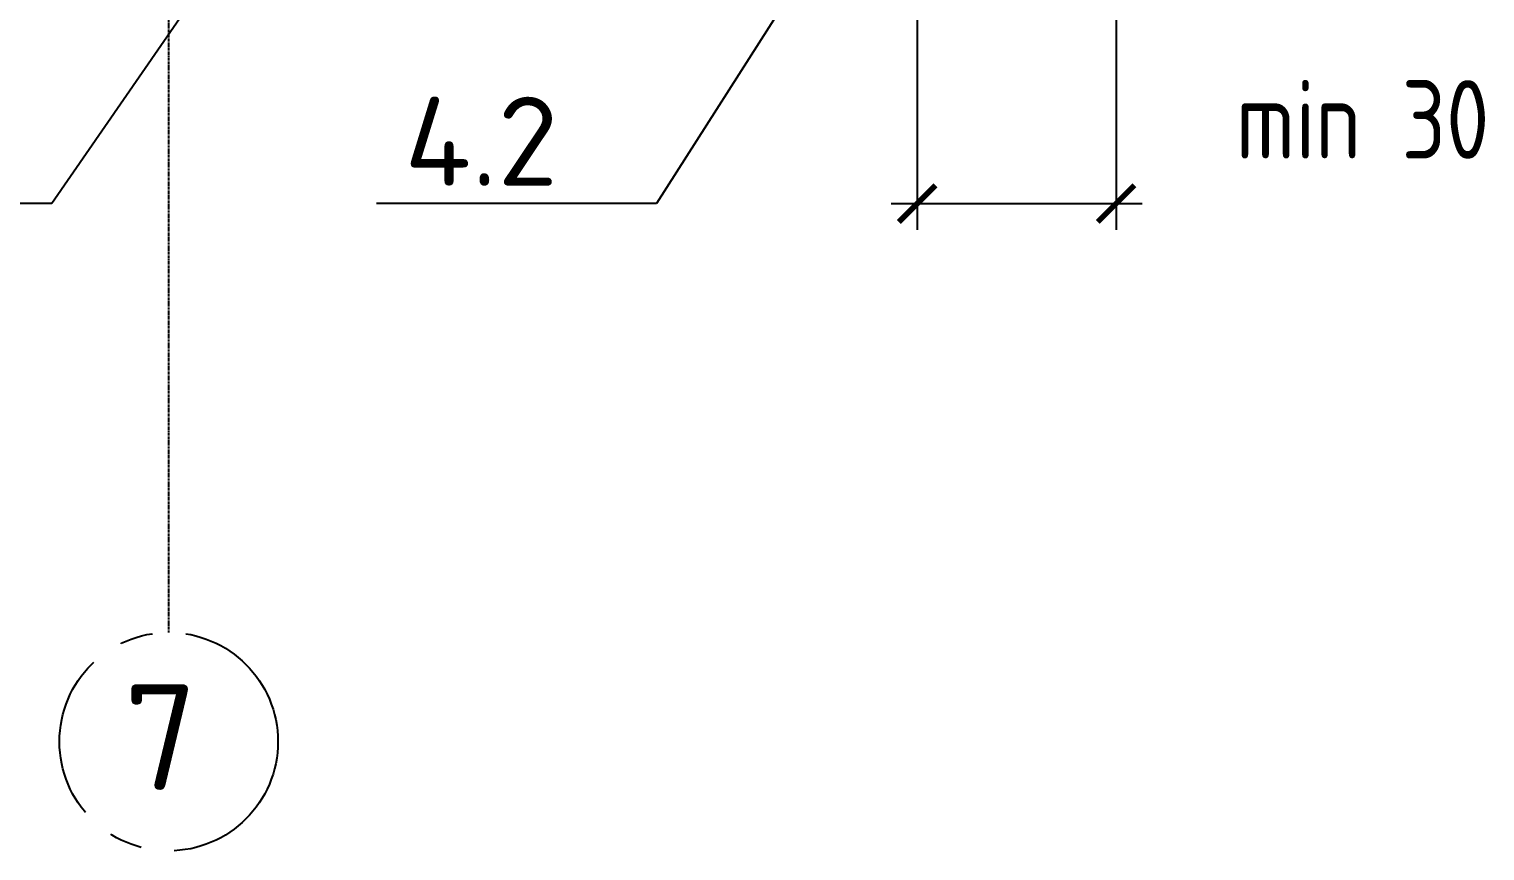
# Model space of a CAD drawing. Header units: millimetres. Extents: x -3689 to 2883575, y -702957 to -604547.
# Drawn here: x 2872378.5 to 2872656.6, y -662664.1 to -662507.1 of the extents above; entities that cross this region are included whole.
import ezdxf
from ezdxf import colors
from ezdxf.entities.mleader import LeaderData, LeaderLine
from ezdxf.math import Vec2, Vec3

# ---------------------------------------------------------------- set-up
doc = ezdxf.new("R2010")
doc.units = ezdxf.units.MM
doc.header["$PDMODE"] = 35
doc.linetypes.add('CENTER', pattern=[50.800000000000004, 31.75, -6.35, 6.35, -6.35])
doc.layers.add('A-FLOR-DIMS', color=133, linetype='Continuous', lineweight=0)
doc.layers.add('A-FLOR-IDEN', color=14, linetype='Continuous')
doc.layers.add('S-GRID', color=133, linetype='CENTER')
doc.styles.add('GOST 2.304', font='CS_Gost2304.shx')
doc.styles.add('ЕСКД', font='isocpeur.ttf')
doc.dimstyles.new('001.5', dxfattribs={"dimscale": 10, "dimtxt": 1.5, "dimasz": 0.7, "dimexe": 0.5, "dimexo": 0, "dimgap": 0.3, "dimtad": 1, "dimdec": 0, "dimrnd": 0.001, "dimtxsty": 'GOST 2.304', "dimblk": 'ARCHTICK', "dimcen": 0, "dimdle": 0.5, "dimclrd": 256, "dimclre": 256, "dimclrt": 256, "dimadec": 0, "dimazin": 2, "dimtfac": 0.75, "dimtdec": 0, "dimtmove": 1, "dimatfit": 3, "dimfxl": 1, "dimtolj": 1, "dimarcsym": 0})

# ---------------------------------------------------------------- blocks, each defined once
blk = doc.blocks.new('_ARCHTICK')
at = {"color": 0, "linetype": 'ByBlock', "const_width": 0.15}
blk.add_lwpolyline([(-0.5, -0.5), (0.5, 0.5)], dxfattribs=at)
blk = doc.blocks.new('*D772')
at = {"layer": 'A-FLOR-DIMS', "lineweight": -2, "ltscale": 10, "transparency": 16777216}
for p, q in [((2872548.173629479, -662466.7907448672), (2872548.173629479, -662545.4651525088)), ((2872586.165881683, -662466.7907448672), (2872586.165881683, -662545.4651525088)), ((2872543.173629479, -662540.4651525088), (2872591.165881683, -662540.4651525088))]:
    blk.add_line(p, q, dxfattribs=at)
at = {"layer": 'Defpoints', "color": 0, "lineweight": 50, "ltscale": 10, "transparency": 16777216}
for p in [(2872548.173629479, -662466.7907448672), (2872586.165881683, -662466.7907448672), (2872586.165881683, -662540.4651525088)]:
    blk.add_point(p, dxfattribs=at)
at = {"layer": 'A-FLOR-DIMS', "lineweight": -2, "ltscale": 10, "transparency": 16777216, "xscale": 7, "yscale": 7, "zscale": 7, "rotation": 180}
blk.add_blockref('_ARCHTICK', (2872548.173629479, -662540.4651525088), dxfattribs=at)
at = {"layer": 'A-FLOR-DIMS', "lineweight": -2, "ltscale": 10, "transparency": 16777216, "xscale": 7, "yscale": 7, "zscale": 7}
blk.add_blockref('_ARCHTICK', (2872586.165881683, -662540.4651525088), dxfattribs=at)
at = {"layer": 'A-FLOR-DIMS', "ltscale": 10, "transparency": 16777216, "insert": (2872633.239774027, -662524.395453047), "char_height": 15, "attachment_point": 5, "style": 'GOST 2.304'}
blk.add_mtext('\\A1;min 30', dxfattribs=at)

msp = doc.modelspace()

# ---------------------------------------------------------------- linework, layer by layer
at = {"layer": 'S-GRID', "ltscale": 0.01}
msp.add_line((2872405.207476795, -662622.3816509132), (2872405.207476795, -661960.6873651509), dxfattribs=at)
at = {"layer": 'S-GRID'}
msp.add_circle((2872405.207476795, -662643.2455207215), 20.86386980832669, dxfattribs=at)

# ---------------------------------------------------------------- texts
at = {"layer": 'S-GRID', "style": 'ЕСКД'}
msp.add_text('7', height=20.18932363636363, dxfattribs=at).set_placement((2872396.626377478, -662652.4574553225))

# ---------------------------------------------------------------- dimensions: what is measured, and where the dimension line sits
at = {"layer": 'A-FLOR-DIMS', "ltscale": 10}
dim = msp.add_linear_dim(base=(2872586.165881683, -662540.4651525088), p1=(2872548.173629479, -662466.7907448672), p2=(2872586.165881683, -662466.7907448672), text='min 30', dimstyle='001.5', dxfattribs=at)
dim.commit()
dim.dimension.update_dxf_attribs({"geometry": '*D772', "text_midpoint": (2872633.239774027, -662534.895453047), "dimtype": 160})

# ---------------------------------------------------------------- leaders
at = {"layer": 'A-FLOR-IDEN'}
ml = msp.add_multileader_mtext('Standard', dxfattribs=at)
ml.set_content('4.1', color=256, style='ЕСКД')
ml.set_leader_properties()
ml.build(insert=Vec2(0, 0))
ml.multileader.update_dxf_attribs({"text_left_attachment_type": 6, "text_right_attachment_type": 6, "dogleg_length": 20.96987534605703, "arrow_head_size": 9.600000000000001})
ctx = ml.context
ctx.base_point, ctx.char_height, ctx.arrow_head_size, ctx.landing_gap_size, ctx.plane_origin = Vec3(2872338.106090405, -662540.4651525088), 17, 9.600000000000001, 0, Vec3(2872421.514953456, -662431.4307481829)
ctx.left_attachment, ctx.right_attachment, ctx.text_align_type = 6, 6, 2
notes = []
notes.append((ctx, [(0, (1, 1, 0), (2872382.875965751, -662540.4651525088), (-1, 0), 20.96987534605703, [(0, [(2872437.656482019, -662461.2211110417)], 0, [])])]))
ctx.mtext.insert, ctx.mtext.width, ctx.mtext.alignment, ctx.mtext.flow_direction = Vec3(2872361.906090405, -662520.0651525088), 77.51149692218215, 3, 5
ml = msp.add_multileader_mtext('Standard', dxfattribs=at)
ml.set_content('4.2', color=256, style='ЕСКД')
ml.set_leader_properties()
ml.build(insert=Vec2(0, 0))
ml.multileader.update_dxf_attribs({"text_left_attachment_type": 6, "text_right_attachment_type": 6, "dogleg_length": 20.96987534605703, "arrow_head_size": 9.600000000000001})
ctx = ml.context
ctx.base_point, ctx.char_height, ctx.arrow_head_size, ctx.landing_gap_size, ctx.plane_origin = Vec3(2872450.216543923, -662540.4651525088), 17, 9.600000000000001, 0, Vec3(2872554.795967626, -662677.0731112885)
ctx.left_attachment, ctx.right_attachment = 6, 6
notes.append((ctx, [(1, (1, 1, 0), (2872498.386419269, -662540.4651525088), (-1, 0), 20.96987534605703, [(0, [(2872548.919010587, -662461.1266603302)], 0, [])])]))
ctx.mtext.insert, ctx.mtext.width, ctx.mtext.flow_direction = Vec3(2872450.216543923, -662520.0651525088), 77.51149692218215, 5
for ctx, leaders in notes:
    for number, flags, end, landing, length, lines in leaders:
        leader = LeaderData()
        leader.index, (leader.has_last_leader_line, leader.has_dogleg_vector, leader.attachment_direction) = number, flags
        leader.last_leader_point, leader.dogleg_vector, leader.dogleg_length = Vec3(end), Vec3(landing), length
        for number, points, colour, breaks in lines:
            line = LeaderLine()
            line.index, line.vertices, line.color, line.breaks = number, Vec3.list(points), colors.encode_raw_color(colour), breaks
            leader.lines.append(line)
        ctx.leaders.append(leader)

doc.saveas('drawing.dxf')
